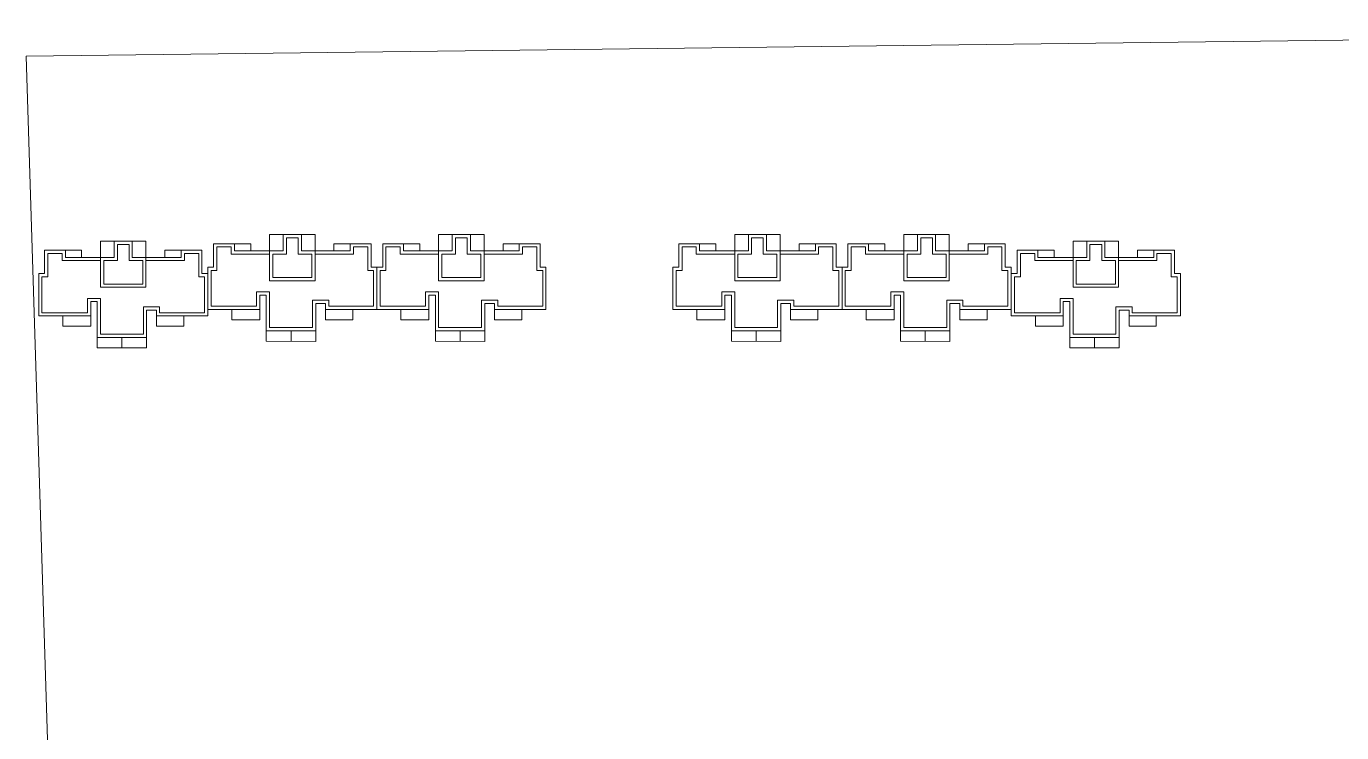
# Model space of a CAD drawing. Extents: x 65861 to 191729, y -16848 to 27649.
# Drawn here: x 132086 to 134108, y -7125 to -6039 of the extents above; entities that cross this region are included whole.
import ezdxf

# ---------------------------------------------------------------- set-up
doc = ezdxf.new("R2010")
doc.units = 0
doc.header["$LTSCALE"] = 1000
doc.header["$MEASUREMENT"] = 0
doc.layers.add('140', color=2, linetype='Continuous', lineweight=5)

msp = doc.modelspace()

# ---------------------------------------------------------------- linework, layer by layer
at = {"layer": '140', "color": 7}
for p, q in [((135880.1, -6039.2), (132085.9, -6085)), ((132085.9, -6085), (132224, -10557.2)), ((132199.9, -6394.3), (132199.9, -6369.3)), ((132199.9, -6369.3), (132220.9, -6369.3)), ((132220.9, -6394.3), (132220.9, -6369.3)), ((132220.9, -6369.3), (132248.9, -6369.3)), ((132248.9, -6369.3), (132248.9, -6394.3)), ((132248.9, -6369.3), (132269.9, -6369.3)), ((132269.9, -6369.3), (132269.9, -6394.3)), ((132459.9, -6384.3), (132459.9, -6359.3)), ((132459.9, -6359.3), (132480.9, -6359.3)), ((132480.9, -6384.3), (132480.9, -6359.3)), ((132480.9, -6359.3), (132508.9, -6359.3)), ((132503.9, -6364.3), (132485.9, -6364.3)), ((132485.9, -6364.3), (132485.9, -6389.3)), ((132503.9, -6389.3), (132503.9, -6364.3)), ((132508.9, -6359.3), (132508.9, -6384.3)), ((132508.9, -6359.3), (132529.9, -6359.3)), ((132529.9, -6359.3), (132529.9, -6384.3)), ((132719.9, -6384.3), (132719.9, -6359.3)), ((132719.9, -6359.3), (132740.9, -6359.3)), ((132740.9, -6384.3), (132740.9, -6359.3)), ((132740.9, -6359.3), (132768.9, -6359.3)), ((132763.9, -6364.3), (132745.9, -6364.3)), ((132745.9, -6364.3), (132745.9, -6389.3)), ((132763.9, -6389.3), (132763.9, -6364.3)), ((132768.9, -6359.3), (132768.9, -6384.3)), ((132768.9, -6359.3), (132789.9, -6359.3)), ((132789.9, -6359.3), (132789.9, -6384.3)), ((133175.1, -6384.3), (133175.1, -6359.3)), ((133175.1, -6359.3), (133196.1, -6359.3)), ((133196.1, -6384.3), (133196.1, -6359.3)), ((133196.1, -6359.3), (133224.1, -6359.3)), ((133219.1, -6364.3), (133201.1, -6364.3)), ((133201.1, -6364.3), (133201.1, -6389.3)), ((133219.1, -6389.3), (133219.1, -6364.3)), ((133224.1, -6359.3), (133224.1, -6384.3)), ((133224.1, -6359.3), (133245.1, -6359.3)), ((133245.1, -6359.3), (133245.1, -6384.3)), ((133435.1, -6384.3), (133435.1, -6359.3)), ((133435.1, -6359.3), (133456.1, -6359.3)), ((133456.1, -6384.3), (133456.1, -6359.3)), ((133456.1, -6359.3), (133484.1, -6359.3)), ((133479.1, -6364.3), (133461.1, -6364.3)), ((133461.1, -6364.3), (133461.1, -6389.3)), ((133479.1, -6389.3), (133479.1, -6364.3)), ((133484.1, -6359.3), (133484.1, -6384.3)), ((133484.1, -6359.3), (133505.1, -6359.3)), ((133505.1, -6359.3), (133505.1, -6384.3)), ((133695.4, -6394.3), (133695.4, -6369.3)), ((133695.4, -6369.3), (133716.4, -6369.3)), ((133716.4, -6394.3), (133716.4, -6369.3)), ((133716.4, -6369.3), (133744.4, -6369.3)), ((133744.4, -6369.3), (133744.4, -6394.3)), ((133744.4, -6369.3), (133765.4, -6369.3)), ((133765.4, -6369.3), (133765.4, -6394.3)), ((132113.9, -6383.3), (132145.9, -6383.3)), ((132113.9, -6419.3), (132113.9, -6383.3)), ((132118.9, -6424.3), (132118.9, -6388.3)), ((132118.9, -6388.3), (132140.9, -6388.3)), ((132140.9, -6388.3), (132140.9, -6399.3)), ((132145.9, -6383.3), (132145.9, -6394.3)), ((132145.9, -6383.3), (132170.9, -6383.3)), ((132170.9, -6383.3), (132170.9, -6394.3)), ((132243.9, -6374.3), (132225.9, -6374.3)), ((132225.9, -6374.3), (132225.9, -6399.3)), ((132243.9, -6399.3), (132243.9, -6374.3)), ((132298.9, -6394.3), (132298.9, -6383.3)), ((132298.9, -6383.3), (132323.9, -6383.3)), ((132323.9, -6394.3), (132323.9, -6383.3)), ((132323.9, -6383.3), (132355.9, -6383.3)), ((132328.9, -6399.3), (132328.9, -6388.3)), ((132328.9, -6388.3), (132350.9, -6388.3)), ((132350.9, -6388.3), (132350.9, -6424.3)), ((132355.9, -6383.3), (132355.9, -6419.3)), ((132373.9, -6373.3), (132405.9, -6373.3)), ((132373.9, -6409.3), (132373.9, -6373.3)), ((132378.9, -6414.3), (132378.9, -6378.3)), ((132378.9, -6378.3), (132400.9, -6378.3)), ((132400.9, -6378.3), (132400.9, -6389.3)), ((132400.9, -6389.3), (132459.9, -6389.3)), ((132405.9, -6373.3), (132405.9, -6384.3)), ((132405.9, -6373.3), (132430.9, -6373.3)), ((132405.9, -6384.3), (132480.9, -6384.3)), ((132430.9, -6373.3), (132430.9, -6384.3)), ((132459.9, -6384.3), (132459.9, -6430.3)), ((132464.9, -6389.3), (132464.9, -6425.3)), ((132485.9, -6389.3), (132464.9, -6389.3)), ((132524.9, -6389.3), (132503.9, -6389.3)), ((132508.9, -6384.3), (132583.9, -6384.3)), ((132524.9, -6425.3), (132524.9, -6389.3)), ((132529.9, -6430.3), (132529.9, -6384.3)), ((132529.9, -6389.3), (132588.9, -6389.3)), ((132558.9, -6384.3), (132558.9, -6373.3)), ((132558.9, -6373.3), (132583.9, -6373.3)), ((132583.9, -6384.3), (132583.9, -6373.3)), ((132583.9, -6373.3), (132615.9, -6373.3)), ((132588.9, -6389.3), (132588.9, -6378.3)), ((132588.9, -6378.3), (132610.9, -6378.3)), ((132610.9, -6378.3), (132610.9, -6414.3)), ((132615.9, -6373.3), (132615.9, -6409.3)), ((132633.9, -6373.3), (132665.9, -6373.3)), ((132633.9, -6409.3), (132633.9, -6373.3)), ((132638.9, -6414.3), (132638.9, -6378.3)), ((132638.9, -6378.3), (132660.9, -6378.3)), ((132660.9, -6378.3), (132660.9, -6389.3)), ((132660.9, -6389.3), (132719.9, -6389.3)), ((132665.9, -6373.3), (132665.9, -6384.3)), ((132665.9, -6373.3), (132690.9, -6373.3)), ((132665.9, -6384.3), (132740.9, -6384.3)), ((132690.9, -6373.3), (132690.9, -6384.3)), ((132719.9, -6384.3), (132719.9, -6430.3)), ((132724.9, -6389.3), (132724.9, -6425.3)), ((132745.9, -6389.3), (132724.9, -6389.3)), ((132784.9, -6389.3), (132763.9, -6389.3)), ((132768.9, -6384.3), (132843.9, -6384.3)), ((132784.9, -6425.3), (132784.9, -6389.3)), ((132789.9, -6430.3), (132789.9, -6384.3)), ((132789.9, -6389.3), (132848.9, -6389.3)), ((132818.9, -6384.3), (132818.9, -6373.3)), ((132818.9, -6373.3), (132843.9, -6373.3)), ((132843.9, -6384.3), (132843.9, -6373.3)), ((132843.9, -6373.3), (132875.9, -6373.3)), ((132848.9, -6389.3), (132848.9, -6378.3)), ((132848.9, -6378.3), (132870.9, -6378.3)), ((132870.9, -6378.3), (132870.9, -6414.3)), ((132875.9, -6373.3), (132875.9, -6409.3)), ((133089.1, -6373.3), (133121.1, -6373.3)), ((133089.1, -6409.3), (133089.1, -6373.3)), ((133094.1, -6414.3), (133094.1, -6378.3)), ((133094.1, -6378.3), (133116.1, -6378.3)), ((133116.1, -6378.3), (133116.1, -6389.3)), ((133116.1, -6389.3), (133175.1, -6389.3)), ((133121.1, -6373.3), (133121.1, -6384.3)), ((133121.1, -6373.3), (133146.1, -6373.3)), ((133121.1, -6384.3), (133196.1, -6384.3)), ((133146.1, -6373.3), (133146.1, -6384.3)), ((133175.1, -6384.3), (133175.1, -6430.3)), ((133180.1, -6389.3), (133180.1, -6425.3)), ((133201.1, -6389.3), (133180.1, -6389.3)), ((133240.1, -6389.3), (133219.1, -6389.3)), ((133224.1, -6384.3), (133299.1, -6384.3)), ((133240.1, -6425.3), (133240.1, -6389.3)), ((133245.1, -6430.3), (133245.1, -6384.3)), ((133245.1, -6389.3), (133304.1, -6389.3)), ((133274.1, -6384.3), (133274.1, -6373.3)), ((133274.1, -6373.3), (133299.1, -6373.3)), ((133299.1, -6384.3), (133299.1, -6373.3)), ((133299.1, -6373.3), (133331.1, -6373.3)), ((133304.1, -6389.3), (133304.1, -6378.3)), ((133304.1, -6378.3), (133326.1, -6378.3)), ((133326.1, -6378.3), (133326.1, -6414.3)), ((133331.1, -6373.3), (133331.1, -6409.3)), ((133349.1, -6373.3), (133381.1, -6373.3)), ((133349.1, -6409.3), (133349.1, -6373.3)), ((133354.1, -6414.3), (133354.1, -6378.3)), ((133354.1, -6378.3), (133376.1, -6378.3)), ((133376.1, -6378.3), (133376.1, -6389.3)), ((133376.1, -6389.3), (133435.1, -6389.3)), ((133381.1, -6373.3), (133381.1, -6384.3)), ((133381.1, -6373.3), (133406.1, -6373.3)), ((133381.1, -6384.3), (133456.1, -6384.3)), ((133406.1, -6373.3), (133406.1, -6384.3)), ((133435.1, -6384.3), (133435.1, -6430.3)), ((133440.1, -6389.3), (133440.1, -6425.3)), ((133461.1, -6389.3), (133440.1, -6389.3)), ((133500.1, -6389.3), (133479.1, -6389.3)), ((133484.1, -6384.3), (133559.1, -6384.3)), ((133500.1, -6425.3), (133500.1, -6389.3)), ((133505.1, -6430.3), (133505.1, -6384.3)), ((133505.1, -6389.3), (133564.1, -6389.3)), ((133534.1, -6384.3), (133534.1, -6373.3)), ((133534.1, -6373.3), (133559.1, -6373.3)), ((133559.1, -6384.3), (133559.1, -6373.3)), ((133559.1, -6373.3), (133591.1, -6373.3)), ((133564.1, -6389.3), (133564.1, -6378.3)), ((133564.1, -6378.3), (133586.1, -6378.3)), ((133586.1, -6378.3), (133586.1, -6414.3)), ((133591.1, -6373.3), (133591.1, -6409.3)), ((133609.4, -6383.3), (133641.4, -6383.3)), ((133609.4, -6419.3), (133609.4, -6383.3)), ((133614.4, -6424.3), (133614.4, -6388.3)), ((133614.4, -6388.3), (133636.4, -6388.3)), ((133636.4, -6388.3), (133636.4, -6399.3)), ((133641.4, -6383.3), (133641.4, -6394.3)), ((133641.4, -6383.3), (133666.4, -6383.3)), ((133666.4, -6383.3), (133666.4, -6394.3)), ((133739.4, -6374.3), (133721.4, -6374.3)), ((133721.4, -6374.3), (133721.4, -6399.3)), ((133739.4, -6399.3), (133739.4, -6374.3)), ((133794.4, -6394.3), (133794.4, -6383.3)), ((133794.4, -6383.3), (133819.4, -6383.3)), ((133819.4, -6394.3), (133819.4, -6383.3)), ((133819.4, -6383.3), (133851.4, -6383.3)), ((133824.4, -6399.3), (133824.4, -6388.3)), ((133824.4, -6388.3), (133846.4, -6388.3)), ((133846.4, -6388.3), (133846.4, -6424.3)), ((133851.4, -6383.3), (133851.4, -6419.3)), ((132140.9, -6399.3), (132199.9, -6399.3)), ((132145.9, -6394.3), (132220.9, -6394.3)), ((132199.9, -6394.3), (132199.9, -6440.3)), ((132204.9, -6399.3), (132204.9, -6435.3)), ((132225.9, -6399.3), (132204.9, -6399.3)), ((132264.9, -6399.3), (132243.9, -6399.3)), ((132248.9, -6394.3), (132323.9, -6394.3)), ((132264.9, -6435.3), (132264.9, -6399.3)), ((132269.9, -6440.3), (132269.9, -6394.3)), ((132269.9, -6399.3), (132328.9, -6399.3)), ((132364.9, -6474.3), (132364.9, -6409.3)), ((132364.9, -6409.3), (132373.9, -6409.3)), ((132615.9, -6409.3), (132624.9, -6409.3)), ((132624.9, -6474.3), (132624.9, -6409.3)), ((132624.9, -6409.3), (132633.9, -6409.3)), ((132624.9, -6409.3), (132624.9, -6474.3)), ((132875.9, -6409.3), (132884.9, -6409.3)), ((132884.9, -6409.3), (132884.9, -6474.3)), ((133080.1, -6474.3), (133080.1, -6409.3)), ((133080.1, -6409.3), (133089.1, -6409.3)), ((133331.1, -6409.3), (133340.1, -6409.3)), ((133340.1, -6474.3), (133340.1, -6409.3)), ((133340.1, -6409.3), (133349.1, -6409.3)), ((133340.1, -6409.3), (133340.1, -6474.3)), ((133591.1, -6409.3), (133600.1, -6409.3)), ((133600.1, -6409.3), (133600.1, -6474.3)), ((133636.4, -6399.3), (133695.4, -6399.3)), ((133641.4, -6394.3), (133716.4, -6394.3)), ((133695.4, -6394.3), (133695.4, -6440.3)), ((133700.4, -6399.3), (133700.4, -6435.3)), ((133721.4, -6399.3), (133700.4, -6399.3)), ((133760.4, -6399.3), (133739.4, -6399.3)), ((133744.4, -6394.3), (133819.4, -6394.3)), ((133760.4, -6435.3), (133760.4, -6399.3)), ((133765.4, -6440.3), (133765.4, -6394.3)), ((133765.4, -6399.3), (133824.4, -6399.3)), ((132104.9, -6484.3), (132104.9, -6419.3)), ((132104.9, -6419.3), (132113.9, -6419.3)), ((132109.9, -6479.3), (132109.9, -6424.3)), ((132109.9, -6424.3), (132118.9, -6424.3)), ((132350.9, -6424.3), (132359.9, -6424.3)), ((132355.9, -6419.3), (132364.9, -6419.3)), ((132359.9, -6424.3), (132359.9, -6479.3)), ((132364.9, -6419.3), (132364.9, -6484.3)), ((132369.9, -6469.3), (132369.9, -6414.3)), ((132369.9, -6414.3), (132378.9, -6414.3)), ((132459.9, -6430.3), (132529.9, -6430.3)), ((132464.9, -6425.3), (132524.9, -6425.3)), ((132610.9, -6414.3), (132619.9, -6414.3)), ((132619.9, -6414.3), (132619.9, -6469.3)), ((132629.9, -6469.3), (132629.9, -6414.3)), ((132629.9, -6414.3), (132638.9, -6414.3)), ((132719.9, -6430.3), (132789.9, -6430.3)), ((132724.9, -6425.3), (132784.9, -6425.3)), ((132870.9, -6414.3), (132879.9, -6414.3)), ((132879.9, -6414.3), (132879.9, -6469.3)), ((133085.1, -6469.3), (133085.1, -6414.3)), ((133085.1, -6414.3), (133094.1, -6414.3)), ((133175.1, -6430.3), (133245.1, -6430.3)), ((133180.1, -6425.3), (133240.1, -6425.3)), ((133326.1, -6414.3), (133335.1, -6414.3)), ((133335.1, -6414.3), (133335.1, -6469.3)), ((133345.1, -6469.3), (133345.1, -6414.3)), ((133345.1, -6414.3), (133354.1, -6414.3)), ((133435.1, -6430.3), (133505.1, -6430.3)), ((133440.1, -6425.3), (133500.1, -6425.3)), ((133586.1, -6414.3), (133595.1, -6414.3)), ((133595.1, -6414.3), (133595.1, -6469.3)), ((133600.4, -6484.3), (133600.4, -6419.3)), ((133600.4, -6419.3), (133609.4, -6419.3)), ((133605.4, -6479.3), (133605.4, -6424.3)), ((133605.4, -6424.3), (133614.4, -6424.3)), ((133846.4, -6424.3), (133855.4, -6424.3)), ((133851.4, -6419.3), (133860.4, -6419.3)), ((133855.4, -6424.3), (133855.4, -6479.3)), ((133860.4, -6419.3), (133860.4, -6484.3)), ((132199.9, -6440.3), (132269.9, -6440.3)), ((132204.9, -6435.3), (132264.9, -6435.3)), ((132459.9, -6447.3), (132439.9, -6447.3)), ((132439.9, -6447.3), (132439.9, -6469.3)), ((132459.9, -6502.3), (132459.9, -6447.3)), ((132719.9, -6447.3), (132699.9, -6447.3)), ((132699.9, -6447.3), (132699.9, -6469.3)), ((132719.9, -6502.3), (132719.9, -6447.3)), ((133175.1, -6447.3), (133155.1, -6447.3)), ((133155.1, -6447.3), (133155.1, -6469.3)), ((133175.1, -6502.3), (133175.1, -6447.3)), ((133435.1, -6447.3), (133415.1, -6447.3)), ((133415.1, -6447.3), (133415.1, -6469.3)), ((133435.1, -6502.3), (133435.1, -6447.3)), ((133695.4, -6440.3), (133765.4, -6440.3)), ((133700.4, -6435.3), (133760.4, -6435.3)), ((132199.9, -6457.3), (132179.9, -6457.3)), ((132179.9, -6457.3), (132179.9, -6479.3)), ((132194.9, -6462.3), (132184.9, -6462.3)), ((132184.9, -6462.3), (132184.9, -6484.3)), ((132194.9, -6517.3), (132194.9, -6462.3)), ((132199.9, -6512.3), (132199.9, -6457.3)), ((132290.9, -6470.3), (132265.9, -6470.3)), ((132265.9, -6470.3), (132265.9, -6512.3)), ((132290.9, -6479.3), (132290.9, -6470.3)), ((132439.9, -6469.3), (132369.9, -6469.3)), ((132454.9, -6452.3), (132444.9, -6452.3)), ((132444.9, -6452.3), (132444.9, -6474.3)), ((132454.9, -6507.3), (132454.9, -6452.3)), ((132550.9, -6460.3), (132525.9, -6460.3)), ((132525.9, -6460.3), (132525.9, -6502.3)), ((132545.9, -6465.3), (132530.9, -6465.3)), ((132530.9, -6465.3), (132530.9, -6507.3)), ((132545.9, -6474.3), (132545.9, -6465.3)), ((132550.9, -6469.3), (132550.9, -6460.3)), ((132619.9, -6469.3), (132550.9, -6469.3)), ((132699.9, -6469.3), (132629.9, -6469.3)), ((132714.9, -6452.3), (132704.9, -6452.3)), ((132704.9, -6452.3), (132704.9, -6474.3)), ((132714.9, -6507.3), (132714.9, -6452.3)), ((132810.9, -6460.3), (132785.9, -6460.3)), ((132785.9, -6460.3), (132785.9, -6502.3)), ((132805.9, -6465.3), (132790.9, -6465.3)), ((132790.9, -6465.3), (132790.9, -6507.3)), ((132805.9, -6474.3), (132805.9, -6465.3)), ((132810.9, -6469.3), (132810.9, -6460.3)), ((132879.9, -6469.3), (132810.9, -6469.3)), ((133155.1, -6469.3), (133085.1, -6469.3)), ((133170.1, -6452.3), (133160.1, -6452.3)), ((133160.1, -6452.3), (133160.1, -6474.3)), ((133170.1, -6507.3), (133170.1, -6452.3)), ((133266.1, -6460.3), (133241.1, -6460.3)), ((133241.1, -6460.3), (133241.1, -6502.3)), ((133261.1, -6465.3), (133246.1, -6465.3)), ((133246.1, -6465.3), (133246.1, -6507.3)), ((133261.1, -6474.3), (133261.1, -6465.3)), ((133266.1, -6469.3), (133266.1, -6460.3)), ((133335.1, -6469.3), (133266.1, -6469.3)), ((133415.1, -6469.3), (133345.1, -6469.3)), ((133430.1, -6452.3), (133420.1, -6452.3)), ((133420.1, -6452.3), (133420.1, -6474.3)), ((133430.1, -6507.3), (133430.1, -6452.3)), ((133526.1, -6460.3), (133501.1, -6460.3)), ((133501.1, -6460.3), (133501.1, -6502.3)), ((133521.1, -6465.3), (133506.1, -6465.3)), ((133506.1, -6465.3), (133506.1, -6507.3)), ((133521.1, -6474.3), (133521.1, -6465.3)), ((133526.1, -6469.3), (133526.1, -6460.3)), ((133595.1, -6469.3), (133526.1, -6469.3)), ((133695.4, -6457.3), (133675.4, -6457.3)), ((133675.4, -6457.3), (133675.4, -6479.3)), ((133690.4, -6462.3), (133680.4, -6462.3)), ((133680.4, -6462.3), (133680.4, -6484.3)), ((133690.4, -6517.3), (133690.4, -6462.3)), ((133695.4, -6512.3), (133695.4, -6457.3)), ((133786.4, -6470.3), (133761.4, -6470.3)), ((133761.4, -6470.3), (133761.4, -6512.3)), ((133786.4, -6479.3), (133786.4, -6470.3)), ((132184.9, -6484.3), (132104.9, -6484.3)), ((132179.9, -6479.3), (132109.9, -6479.3)), ((132141.9, -6484.3), (132141.9, -6500.3)), ((132184.9, -6500.3), (132184.9, -6484.3)), ((132285.9, -6475.3), (132270.9, -6475.3)), ((132270.9, -6475.3), (132270.9, -6517.3)), ((132285.9, -6484.3), (132285.9, -6475.3)), ((132364.9, -6484.3), (132285.9, -6484.3)), ((132285.9, -6500.3), (132285.9, -6484.3)), ((132359.9, -6479.3), (132290.9, -6479.3)), ((132327.9, -6484.3), (132327.9, -6500.3)), ((132444.9, -6474.3), (132364.9, -6474.3)), ((132401.9, -6474.3), (132401.9, -6490.3)), ((132401.9, -6490.3), (132444.9, -6490.3)), ((132444.9, -6490.3), (132444.9, -6474.3)), ((132624.9, -6474.3), (132545.9, -6474.3)), ((132545.9, -6490.3), (132545.9, -6474.3)), ((132587.9, -6490.3), (132545.9, -6490.3)), ((132587.9, -6474.3), (132587.9, -6490.3)), ((132704.9, -6474.3), (132624.9, -6474.3)), ((132661.9, -6474.3), (132661.9, -6490.3)), ((132661.9, -6490.3), (132704.9, -6490.3)), ((132704.9, -6490.3), (132704.9, -6474.3)), ((132884.9, -6474.3), (132805.9, -6474.3)), ((132805.9, -6490.3), (132805.9, -6474.3)), ((132847.9, -6490.3), (132805.9, -6490.3)), ((132847.9, -6474.3), (132847.9, -6490.3)), ((133160.1, -6474.3), (133080.1, -6474.3)), ((133117.1, -6474.3), (133117.1, -6490.3)), ((133117.1, -6490.3), (133160.1, -6490.3)), ((133160.1, -6490.3), (133160.1, -6474.3)), ((133340.1, -6474.3), (133261.1, -6474.3)), ((133261.1, -6490.3), (133261.1, -6474.3)), ((133303.1, -6490.3), (133261.1, -6490.3)), ((133303.1, -6474.3), (133303.1, -6490.3)), ((133420.1, -6474.3), (133340.1, -6474.3)), ((133377.1, -6474.3), (133377.1, -6490.3)), ((133377.1, -6490.3), (133420.1, -6490.3)), ((133420.1, -6490.3), (133420.1, -6474.3)), ((133600.1, -6474.3), (133521.1, -6474.3)), ((133521.1, -6490.3), (133521.1, -6474.3)), ((133563.1, -6490.3), (133521.1, -6490.3)), ((133563.1, -6474.3), (133563.1, -6490.3)), ((133680.4, -6484.3), (133600.4, -6484.3)), ((133675.4, -6479.3), (133605.4, -6479.3)), ((133637.4, -6484.3), (133637.4, -6500.3)), ((133680.4, -6500.3), (133680.4, -6484.3)), ((133781.4, -6475.3), (133766.4, -6475.3)), ((133766.4, -6475.3), (133766.4, -6517.3)), ((133781.4, -6484.3), (133781.4, -6475.3)), ((133860.4, -6484.3), (133781.4, -6484.3)), ((133781.4, -6500.3), (133781.4, -6484.3)), ((133855.4, -6479.3), (133786.4, -6479.3)), ((133823.4, -6484.3), (133823.4, -6500.3)), ((132141.9, -6500.3), (132184.9, -6500.3)), ((132265.9, -6512.3), (132199.9, -6512.3)), ((132327.9, -6500.3), (132285.9, -6500.3)), ((132530.9, -6507.3), (132454.9, -6507.3)), ((132454.9, -6523.3), (132454.9, -6507.3)), ((132525.9, -6502.3), (132459.9, -6502.3)), ((132492.9, -6507.3), (132492.9, -6523.4)), ((132530.9, -6507.3), (132530.9, -6523.4)), ((132790.9, -6507.3), (132714.9, -6507.3)), ((132714.9, -6523.3), (132714.9, -6507.3)), ((132785.9, -6502.3), (132719.9, -6502.3)), ((132752.9, -6507.3), (132752.9, -6523.4)), ((132790.9, -6507.3), (132790.9, -6523.4)), ((133246.1, -6507.3), (133170.1, -6507.3)), ((133170.1, -6523.3), (133170.1, -6507.3)), ((133241.1, -6502.3), (133175.1, -6502.3)), ((133208.1, -6507.3), (133208.1, -6523.4)), ((133246.1, -6507.3), (133246.1, -6523.4)), ((133506.1, -6507.3), (133430.1, -6507.3)), ((133430.1, -6523.3), (133430.1, -6507.3)), ((133501.1, -6502.3), (133435.1, -6502.3)), ((133468.1, -6507.3), (133468.1, -6523.4)), ((133506.1, -6507.3), (133506.1, -6523.4)), ((133637.4, -6500.3), (133680.4, -6500.3)), ((133761.4, -6512.3), (133695.4, -6512.3)), ((133823.4, -6500.3), (133781.4, -6500.3)), ((132270.9, -6517.3), (132194.9, -6517.3)), ((132194.9, -6533.3), (132194.9, -6517.3)), ((132232.9, -6517.3), (132232.9, -6533.4)), ((132270.9, -6517.3), (132270.9, -6533.4)), ((132530.9, -6523.4), (132454.9, -6523.3)), ((132790.9, -6523.4), (132714.9, -6523.3)), ((133246.1, -6523.4), (133170.1, -6523.3)), ((133506.1, -6523.4), (133430.1, -6523.3)), ((133766.4, -6517.3), (133690.4, -6517.3)), ((133690.4, -6533.3), (133690.4, -6517.3)), ((133728.4, -6517.3), (133728.4, -6533.4)), ((133766.4, -6517.3), (133766.4, -6533.4)), ((132270.9, -6533.4), (132194.9, -6533.3)), ((133766.4, -6533.4), (133690.4, -6533.3))]:
    msp.add_line(p, q, dxfattribs=at)

doc.saveas('drawing.dxf')
